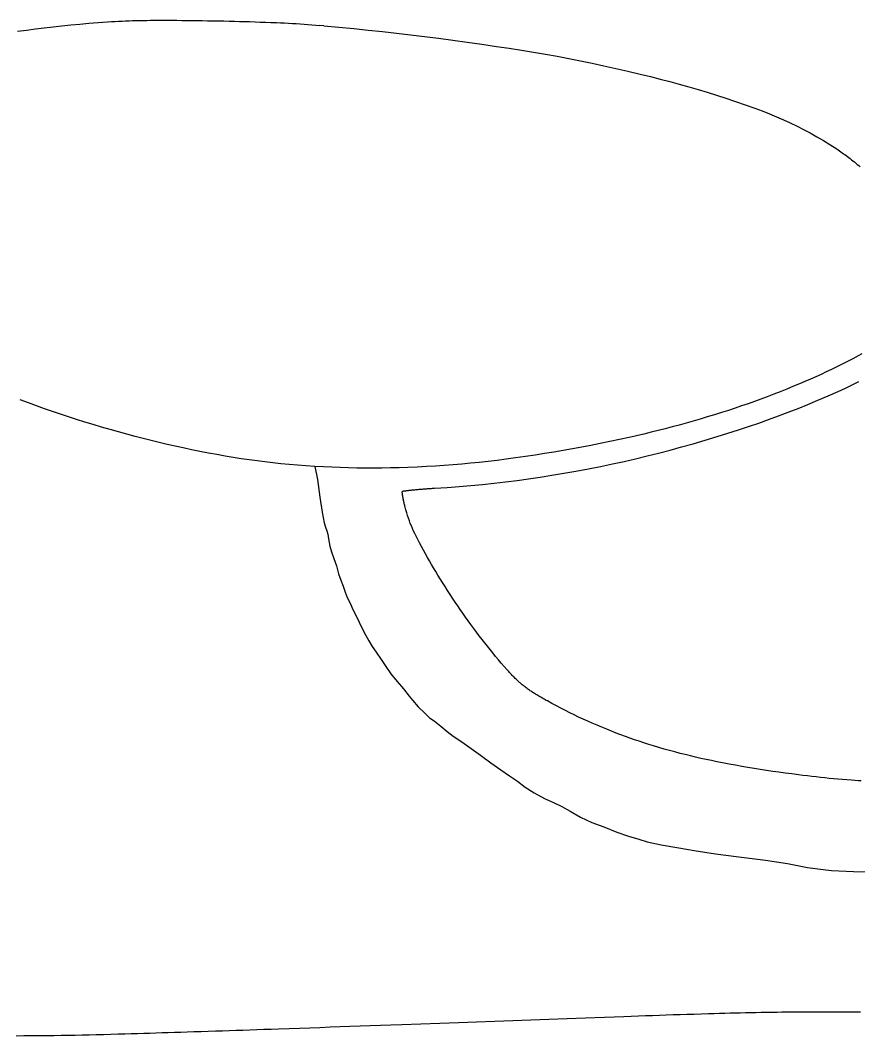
# Model space of a CAD drawing. Extents: x 0 to 1024, y 0 to 751.
# Drawn here: x 390.6 to 706.5, y 0.2 to 382.6 of the extents above; entities that cross this region are included whole.
import ezdxf

# ---------------------------------------------------------------- set-up
doc = ezdxf.new("R2010")
doc.units = 0

msp = doc.modelspace()

# ---------------------------------------------------------------- linework, layer by layer
for p, q in [((428.95, 382.3), (430.27, 382.35)), ((430.27, 382.35), (431.58, 382.41)), ((431.58, 382.41), (432.89, 382.45)), ((432.89, 382.45), (434.21, 382.48)), ((434.21, 382.48), (435.54, 382.51)), ((435.54, 382.51), (436.89, 382.54)), ((436.89, 382.54), (438.27, 382.55)), ((438.27, 382.55), (439.67, 382.56)), ((439.67, 382.56), (441.71, 382.57)), ((441.71, 382.57), (443.71, 382.57)), ((443.71, 382.57), (445.67, 382.57)), ((445.67, 382.57), (447.61, 382.56)), ((447.61, 382.56), (449.52, 382.56)), ((449.52, 382.56), (451.43, 382.55)), ((451.43, 382.55), (453.34, 382.53)), ((453.34, 382.53), (455.25, 382.51)), ((455.25, 382.51), (457.19, 382.49)), ((457.19, 382.49), (459.15, 382.46)), ((459.15, 382.46), (461.14, 382.43)), ((461.14, 382.43), (463.18, 382.39)), ((463.18, 382.39), (465.26, 382.36)), ((465.26, 382.36), (467.29, 382.31)), ((389.51, 378.43), (392.92, 378.9)), ((392.92, 378.9), (396.29, 379.35)), ((396.29, 379.35), (399.62, 379.76)), ((399.62, 379.76), (402.95, 380.15)), ((402.95, 380.15), (406.28, 380.51)), ((406.28, 380.51), (409.62, 380.85)), ((409.62, 380.85), (413, 381.16)), ((413, 381.16), (416.43, 381.45)), ((416.43, 381.45), (419.93, 381.72)), ((419.93, 381.72), (423.5, 381.98)), ((423.5, 381.98), (424.9, 382.07)), ((424.9, 382.07), (426.27, 382.15)), ((426.27, 382.15), (427.62, 382.23)), ((427.62, 382.23), (428.95, 382.3)), ((467.29, 382.31), (469.28, 382.27)), ((469.28, 382.27), (471.25, 382.22)), ((471.25, 382.22), (473.2, 382.17)), ((473.2, 382.17), (475.13, 382.12)), ((475.13, 382.12), (477.07, 382.06)), ((477.07, 382.06), (479.02, 382)), ((479.02, 382), (480.98, 381.93)), ((480.98, 381.93), (482.98, 381.86)), ((482.98, 381.86), (485.01, 381.78)), ((485.01, 381.78), (487.08, 381.7)), ((487.08, 381.7), (488.64, 381.63)), ((488.64, 381.63), (490.16, 381.56)), ((490.16, 381.56), (491.66, 381.49)), ((491.66, 381.49), (493.13, 381.41)), ((493.13, 381.41), (494.59, 381.32)), ((494.59, 381.32), (496.05, 381.23)), ((496.05, 381.23), (497.5, 381.13)), ((497.5, 381.13), (498.96, 381.02)), ((498.96, 381.02), (500.43, 380.91)), ((500.43, 380.91), (501.93, 380.79)), ((501.93, 380.79), (503.45, 380.66)), ((505, 380.52), (503.45, 380.66)), ((505, 380.52), (510.67, 379.98)), ((510.67, 379.98), (516.21, 379.44)), ((516.21, 379.44), (521.64, 378.88)), ((521.64, 378.88), (527.01, 378.31)), ((527.01, 378.31), (532.31, 377.72)), ((532.31, 377.72), (537.6, 377.1)), ((537.6, 377.1), (542.87, 376.46)), ((542.87, 376.46), (548.17, 375.79)), ((548.17, 375.79), (553.52, 375.09)), ((553.52, 375.09), (558.94, 374.35)), ((558.94, 374.35), (564.45, 373.57)), ((564.45, 373.57), (570.08, 372.76)), ((570.08, 372.76), (574.81, 372.05)), ((574.81, 372.05), (579.44, 371.33)), ((579.44, 371.33), (583.97, 370.58)), ((583.97, 370.58), (588.44, 369.81)), ((588.44, 369.81), (592.86, 369.01)), ((592.86, 369.01), (597.26, 368.18)), ((597.26, 368.18), (601.64, 367.32)), ((601.64, 367.32), (606.04, 366.41)), ((606.04, 366.41), (610.48, 365.47)), ((610.48, 365.47), (614.97, 364.47)), ((614.97, 364.47), (619.53, 363.42)), ((619.53, 363.42), (624.18, 362.32)), ((624.18, 362.32), (627.99, 361.39)), ((627.99, 361.39), (631.7, 360.46)), ((631.7, 360.46), (635.33, 359.5)), ((635.33, 359.5), (638.91, 358.53)), ((638.91, 358.53), (642.45, 357.53)), ((642.45, 357.53), (645.95, 356.51)), ((645.95, 356.51), (649.45, 355.45)), ((649.45, 355.45), (652.96, 354.35)), ((652.96, 354.35), (656.48, 353.2)), ((656.48, 353.2), (660.05, 352.01)), ((660.05, 352.01), (663.67, 350.77)), ((663.67, 350.77), (667.36, 349.46)), ((667.36, 349.46), (670.17, 348.43)), ((670.17, 348.43), (672.91, 347.37)), ((672.91, 347.37), (675.57, 346.28)), ((675.57, 346.28), (678.18, 345.15)), ((678.18, 345.15), (680.74, 343.97)), ((680.74, 343.97), (683.26, 342.75)), ((683.26, 342.75), (685.76, 341.48)), ((685.76, 341.48), (688.24, 340.15)), ((688.24, 340.15), (690.71, 338.75)), ((690.71, 338.75), (693.19, 337.29)), ((693.19, 337.29), (695.69, 335.75)), ((695.69, 335.75), (698.21, 334.13)), ((698.21, 334.13), (698.76, 333.77)), ((698.76, 333.77), (699.29, 333.41)), ((699.29, 333.41), (699.81, 333.06)), ((699.81, 333.06), (700.32, 332.7)), ((700.32, 332.7), (700.83, 332.35)), ((700.83, 332.35), (701.32, 331.99)), ((701.32, 331.99), (701.82, 331.63)), ((701.82, 331.63), (702.31, 331.26)), ((702.31, 331.26), (702.8, 330.88)), ((702.8, 330.88), (703.3, 330.49)), ((703.3, 330.49), (703.81, 330.09)), ((703.81, 330.09), (704.32, 329.68)), ((704.32, 329.68), (704.88, 329.22)), ((704.88, 329.22), (705.43, 328.77)), ((705.43, 328.77), (705.97, 328.32)), ((705.97, 328.32), (706.5, 327.88)), ((706.5, 327.88), (707.02, 327.43)), ((706.32, 256.21), (704.25, 255.12)), ((707.68, 256.95), (706.32, 256.21)), ((700.22, 253.05), (698.24, 252.07)), ((702.23, 254.07), (700.22, 253.05)), ((704.25, 255.12), (702.23, 254.07)), ((692.32, 249.25), (690.32, 248.34)), ((694.3, 250.17), (692.32, 249.25)), ((696.27, 251.11), (694.3, 250.17)), ((698.24, 252.07), (696.27, 251.11)), ((681.98, 244.75), (679.44, 243.72)), ((684.14, 245.65), (681.98, 244.75)), ((686.24, 246.55), (684.14, 245.65)), ((688.3, 247.44), (686.24, 246.55)), ((690.32, 248.34), (688.3, 247.44)), ((701.47, 244.05), (704.03, 245.3)), ((704.03, 245.3), (706.52, 246.61)), ((674.49, 241.76), (672.06, 240.83)), ((676.95, 242.72), (674.49, 241.76)), ((679.44, 243.72), (676.95, 242.72)), ((691.13, 239.52), (694.94, 241.14)), ((694.94, 241.14), (698.81, 242.83)), ((698.81, 242.83), (701.47, 244.05)), ((393.63, 238.49), (390.51, 239.64)), ((396.7, 237.38), (393.63, 238.49)), ((399.73, 236.3), (396.7, 237.38)), ((662.38, 237.35), (659.91, 236.52)), ((664.81, 238.19), (662.38, 237.35)), ((667.23, 239.05), (664.81, 238.19)), ((669.64, 239.92), (667.23, 239.05)), ((672.06, 240.83), (669.64, 239.92)), ((683.66, 236.46), (687.38, 237.96)), ((687.38, 237.96), (691.13, 239.52)), ((402.75, 235.26), (399.73, 236.3)), ((405.75, 234.24), (402.75, 235.26)), ((408.77, 233.25), (405.75, 234.24)), ((411.8, 232.27), (408.77, 233.25)), ((652.22, 234.06), (649.45, 233.22)), ((654.84, 234.88), (652.22, 234.06)), ((657.4, 235.7), (654.84, 234.88)), ((659.91, 236.52), (657.4, 235.7)), ((672.56, 232.26), (676.27, 233.62)), ((676.27, 233.62), (679.97, 235.02)), ((679.97, 235.02), (683.66, 236.46)), ((414.88, 231.31), (411.8, 232.27)), ((418, 230.36), (414.88, 231.31)), ((421.18, 229.41), (418, 230.36)), ((424.44, 228.46), (421.18, 229.41)), ((636.2, 229.46), (633.58, 228.77)), ((638.81, 230.16), (636.2, 229.46)), ((641.43, 230.88), (638.81, 230.16)), ((644.07, 231.63), (641.43, 230.88)), ((646.74, 232.41), (644.07, 231.63)), ((649.45, 233.22), (646.74, 232.41)), ((661.17, 228.35), (665.03, 229.63)), ((665.03, 229.63), (668.82, 230.93)), ((668.82, 230.93), (672.56, 232.26)), ((427.63, 227.56), (424.44, 228.46)), ((430.75, 226.7), (427.63, 227.56)), ((433.82, 225.87), (430.75, 226.7)), ((436.85, 225.08), (433.82, 225.87)), ((622.82, 226.16), (620, 225.52)), ((625.58, 226.8), (622.82, 226.16)), ((628.29, 227.45), (625.58, 226.8)), ((630.95, 228.1), (628.29, 227.45)), ((633.58, 228.77), (630.95, 228.1)), ((648.64, 224.46), (653.2, 225.84)), ((653.2, 225.84), (657.24, 227.09)), ((657.24, 227.09), (661.17, 228.35)), ((439.86, 224.32), (436.85, 225.08)), ((442.87, 223.59), (439.86, 224.32)), ((445.88, 222.89), (442.87, 223.59)), ((448.91, 222.2), (445.88, 222.89)), ((451.97, 221.54), (448.91, 222.2)), ((602.13, 221.82), (598.66, 221.18)), ((605.62, 222.49), (602.13, 221.82)), ((609.13, 223.19), (605.62, 222.49)), ((612.69, 223.93), (609.13, 223.19)), ((616.31, 224.7), (612.69, 223.93)), ((620, 225.52), (616.31, 224.7)), ((635.41, 220.73), (639.77, 221.91)), ((639.77, 221.91), (644.17, 223.16)), ((644.17, 223.16), (648.64, 224.46)), ((455.08, 220.88), (451.97, 221.54)), ((458.25, 220.24), (455.08, 220.88)), ((461.5, 219.61), (458.25, 220.24)), ((464.66, 219.02), (461.5, 219.61)), ((467.76, 218.47), (464.66, 219.02)), ((470.8, 217.96), (467.76, 218.47)), ((473.81, 217.49), (470.8, 217.96)), ((580.9, 218.3), (577.15, 217.77)), ((584.56, 218.85), (580.9, 218.3)), ((588.14, 219.4), (584.56, 218.85)), ((591.68, 219.97), (588.14, 219.4)), ((595.18, 220.57), (591.68, 219.97)), ((598.66, 221.18), (595.18, 220.57)), ((622.45, 217.5), (626.77, 218.53)), ((626.77, 218.53), (631.09, 219.61)), ((631.09, 219.61), (635.41, 220.73)), ((476.8, 217.05), (473.81, 217.49)), ((479.78, 216.65), (476.8, 217.05)), ((482.76, 216.27), (479.78, 216.65)), ((485.76, 215.93), (482.76, 216.27)), ((488.79, 215.62), (485.76, 215.93)), ((491.87, 215.34), (488.79, 215.62)), ((495, 215.07), (491.87, 215.34)), ((498.21, 214.84), (495, 215.07)), ((501.54, 214.62), (498.21, 214.84)), ((504.8, 214.43), (501.54, 214.62)), ((501.54, 214.62), (502.61, 209.64)), ((508.01, 214.27), (504.8, 214.43)), ((511.17, 214.15), (508.01, 214.27)), ((514.3, 214.05), (511.17, 214.15)), ((533.32, 214.11), (530.05, 214.02)), ((536.66, 214.22), (533.32, 214.11)), ((540.18, 214.36), (536.66, 214.22)), ((543.63, 214.53), (540.18, 214.36)), ((547.02, 214.72), (543.63, 214.53)), ((550.36, 214.94), (547.02, 214.72)), ((553.66, 215.18), (550.36, 214.94)), ((556.95, 215.46), (553.66, 215.18)), ((560.24, 215.76), (556.95, 215.46)), ((563.53, 216.1), (560.24, 215.76)), ((566.86, 216.46), (563.53, 216.1)), ((570.23, 216.86), (566.86, 216.46)), ((573.65, 217.3), (570.23, 216.86)), ((577.15, 217.77), (573.65, 217.3)), ((604.63, 213.72), (609.2, 214.62)), ((609.2, 214.62), (613.68, 215.55)), ((613.68, 215.55), (618.09, 216.5)), ((618.09, 216.5), (622.45, 217.5)), ((517.42, 213.99), (514.3, 214.05)), ((520.54, 213.95), (517.42, 213.99)), ((523.68, 213.95), (520.54, 213.95)), ((526.84, 213.97), (523.68, 213.95)), ((530.05, 214.02), (526.84, 213.97)), ((582.09, 209.9), (586.45, 210.55)), ((586.45, 210.55), (590.87, 211.25)), ((590.87, 211.25), (595.37, 212.02)), ((595.37, 212.02), (599.95, 212.84)), ((599.95, 212.84), (604.63, 213.72)), ((502.61, 209.64), (503.39, 203.06)), ((546.72, 206.4), (551.37, 206.69)), ((551.37, 206.69), (555.91, 207.02)), ((555.91, 207.02), (560.37, 207.39)), ((560.37, 207.39), (564.77, 207.8)), ((564.77, 207.8), (569.12, 208.26)), ((569.12, 208.26), (573.44, 208.75)), ((573.44, 208.75), (577.76, 209.3)), ((577.76, 209.3), (582.09, 209.9)), ((503.39, 203.06), (504.37, 197.4)), ((534.49, 204.81), (534.5, 204.85)), ((534.49, 204.78), (534.49, 204.81)), ((534.49, 204.74), (534.49, 204.78)), ((534.49, 204.7), (534.49, 204.74)), ((534.5, 204.66), (534.49, 204.7)), ((534.5, 204.89), (534.51, 204.92)), ((534.5, 204.85), (534.5, 204.89)), ((534.52, 204.53), (534.5, 204.66)), ((534.51, 204.92), (534.52, 204.96)), ((534.52, 204.96), (534.53, 205)), ((534.54, 204.4), (534.52, 204.53)), ((534.53, 205), (534.55, 205.03)), ((534.56, 204.27), (534.54, 204.4)), ((534.55, 205.03), (534.57, 205.07)), ((534.57, 204.15), (534.56, 204.27)), ((534.57, 205.07), (534.59, 205.1)), ((534.59, 204.02), (534.57, 204.15)), ((534.59, 205.1), (534.61, 205.14)), ((534.61, 203.9), (534.59, 204.02)), ((534.61, 205.14), (534.63, 205.17)), ((534.63, 203.78), (534.61, 203.9)), ((534.63, 205.17), (534.66, 205.2)), ((534.65, 203.65), (534.63, 203.78)), ((534.67, 203.53), (534.65, 203.65)), ((534.66, 205.2), (534.69, 205.23)), ((534.69, 203.4), (534.67, 203.53)), ((534.69, 205.23), (534.72, 205.26)), ((534.71, 203.28), (534.69, 203.4)), ((534.74, 203.14), (534.71, 203.28)), ((534.72, 205.26), (534.75, 205.28)), ((534.76, 202.99), (534.74, 203.14)), ((534.75, 205.28), (534.78, 205.3)), ((534.79, 202.83), (534.76, 202.99)), ((534.78, 205.3), (534.82, 205.32)), ((534.82, 202.68), (534.79, 202.83)), ((534.82, 205.32), (534.86, 205.33)), ((534.85, 202.53), (534.82, 202.68)), ((534.86, 205.33), (534.9, 205.34)), ((534.9, 205.34), (534.94, 205.35)), ((534.94, 205.35), (534.98, 205.36)), ((534.98, 205.36), (535.27, 205.39)), ((535.27, 205.39), (535.55, 205.43)), ((535.55, 205.43), (535.82, 205.46)), ((535.82, 205.46), (536.1, 205.49)), ((536.1, 205.49), (536.37, 205.52)), ((536.37, 205.52), (536.64, 205.55)), ((536.64, 205.55), (536.9, 205.58)), ((536.9, 205.58), (537.17, 205.61)), ((537.17, 205.61), (537.45, 205.64)), ((537.45, 205.64), (537.72, 205.67)), ((537.72, 205.67), (538.01, 205.7)), ((538.01, 205.7), (538.29, 205.73)), ((538.29, 205.73), (538.63, 205.77)), ((538.63, 205.77), (538.96, 205.8)), ((538.96, 205.8), (539.28, 205.83)), ((539.28, 205.83), (539.6, 205.86)), ((539.6, 205.86), (539.92, 205.89)), ((539.92, 205.89), (540.23, 205.92)), ((540.23, 205.92), (540.55, 205.95)), ((540.55, 205.95), (540.86, 205.98)), ((540.86, 205.98), (541.18, 206.01)), ((541.18, 206.01), (541.51, 206.03)), ((541.51, 206.03), (541.84, 206.06)), ((541.84, 206.06), (542.18, 206.09)), ((542.18, 206.09), (542.57, 206.12)), ((542.57, 206.12), (542.95, 206.15)), ((542.95, 206.15), (543.33, 206.18)), ((543.33, 206.18), (543.71, 206.2)), ((543.71, 206.2), (544.08, 206.23)), ((544.08, 206.23), (544.45, 206.25)), ((544.45, 206.25), (544.81, 206.28)), ((544.81, 206.28), (545.18, 206.3)), ((545.18, 206.3), (545.56, 206.33)), ((545.56, 206.33), (545.94, 206.35)), ((545.94, 206.35), (546.32, 206.37)), ((546.32, 206.37), (546.72, 206.4)), ((534.88, 202.38), (534.85, 202.53)), ((534.9, 202.23), (534.88, 202.38)), ((534.93, 202.08), (534.9, 202.23)), ((534.96, 201.94), (534.93, 202.08)), ((535, 201.79), (534.96, 201.94)), ((535.03, 201.64), (535, 201.79)), ((535.06, 201.48), (535.03, 201.64)), ((535.1, 201.32), (535.06, 201.48)), ((535.14, 201.15), (535.1, 201.32)), ((535.18, 200.97), (535.14, 201.15)), ((535.22, 200.8), (535.18, 200.97)), ((535.25, 200.63), (535.22, 200.8)), ((535.29, 200.47), (535.25, 200.63)), ((535.33, 200.3), (535.29, 200.47)), ((535.37, 200.14), (535.33, 200.3)), ((535.42, 199.97), (535.37, 200.14)), ((535.46, 199.8), (535.42, 199.97)), ((535.5, 199.63), (535.46, 199.8)), ((535.54, 199.46), (535.5, 199.63)), ((535.59, 199.28), (535.54, 199.46)), ((535.88, 198.2), (535.59, 199.28)), ((504.37, 197.4), (505.05, 193.36)), ((536.18, 197.15), (535.88, 198.2)), ((536.5, 196.13), (536.18, 197.15)), ((536.83, 195.12), (536.5, 196.13)), ((537.18, 194.13), (536.83, 195.12)), ((505.05, 193.36), (505.64, 191.75)), ((505.64, 191.75), (506.03, 190.38)), ((537.54, 193.15), (537.18, 194.13)), ((537.93, 192.18), (537.54, 193.15)), ((538.34, 191.22), (537.93, 192.18)), ((538.77, 190.25), (538.34, 191.22)), ((506.03, 190.38), (506.46, 189.07)), ((506.46, 189.07), (506.72, 187.3)), ((539.23, 189.28), (538.77, 190.25)), ((539.71, 188.3), (539.23, 189.28)), ((540.22, 187.3), (539.71, 188.3)), ((506.72, 187.3), (507.22, 184.52)), ((507.22, 184.52), (507.81, 182.49)), ((540.99, 185.85), (540.22, 187.3)), ((541.75, 184.44), (540.99, 185.85)), ((542.51, 183.05), (541.75, 184.44)), ((507.81, 182.49), (508.74, 179.97)), ((508.74, 179.97), (509.67, 177.19)), ((543.26, 181.69), (542.51, 183.05)), ((544.02, 180.35), (543.26, 181.69)), ((544.78, 179.01), (544.02, 180.35)), ((509.67, 177.19), (510.51, 174.15)), ((545.55, 177.69), (544.78, 179.01)), ((546.33, 176.36), (545.55, 177.69)), ((547.13, 175.02), (546.33, 176.36)), ((510.51, 174.15), (511.35, 171.79)), ((547.95, 173.67), (547.13, 175.02)), ((548.79, 172.3), (547.95, 173.67)), ((549.66, 170.91), (548.79, 172.3)), ((511.35, 171.79), (512.19, 169.52)), ((512.19, 169.52), (512.95, 167.24)), ((550.64, 169.37), (549.66, 170.91)), ((551.6, 167.87), (550.64, 169.37)), ((512.95, 167.24), (513.8, 165.22)), ((513.8, 165.22), (514.98, 162.86)), ((552.55, 166.39), (551.6, 167.87)), ((553.5, 164.95), (552.55, 166.39)), ((554.45, 163.53), (553.5, 164.95)), ((514.98, 162.86), (515.82, 160.92)), ((515.82, 160.92), (517.17, 158.31)), ((555.4, 162.11), (554.45, 163.53)), ((556.37, 160.71), (555.4, 162.11)), ((557.35, 159.3), (556.37, 160.71)), ((517.17, 158.31), (518.26, 155.95)), ((558.34, 157.89), (557.35, 159.3)), ((559.36, 156.47), (558.34, 157.89)), ((518.26, 155.95), (519.53, 153.34)), ((519.53, 153.34), (520.62, 151.15)), ((560.41, 155.02), (559.36, 156.47)), ((561.49, 153.55), (560.41, 155.02)), ((562.53, 152.15), (561.49, 153.55)), ((520.62, 151.15), (521.97, 148.96)), ((563.55, 150.79), (562.53, 152.15)), ((564.57, 149.46), (563.55, 150.79)), ((565.58, 148.16), (564.57, 149.46)), ((521.97, 148.96), (523.23, 146.77)), ((523.23, 146.77), (524.67, 144.66)), ((566.59, 146.88), (565.58, 148.16)), ((567.61, 145.61), (566.59, 146.88)), ((568.64, 144.34), (567.61, 145.61)), ((524.67, 144.66), (526.6, 141.88)), ((526.6, 141.88), (528.29, 139.27)), ((569.68, 143.08), (568.64, 144.34)), ((570.74, 141.82), (569.68, 143.08)), ((571.82, 140.55), (570.74, 141.82)), ((528.29, 139.27), (530.23, 136.49)), ((572.94, 139.26), (571.82, 140.55)), ((574.08, 137.95), (572.94, 139.26)), ((574.36, 137.64), (574.08, 137.95)), ((530.23, 136.49), (532.59, 133.62)), ((574.63, 137.34), (574.36, 137.64)), ((574.9, 137.04), (574.63, 137.34)), ((575.16, 136.75), (574.9, 137.04)), ((575.43, 136.47), (575.16, 136.75)), ((575.69, 136.19), (575.43, 136.47)), ((575.96, 135.91), (575.69, 136.19)), ((576.23, 135.63), (575.96, 135.91)), ((576.51, 135.35), (576.23, 135.63)), ((576.79, 135.07), (576.51, 135.35)), ((577.08, 134.79), (576.79, 135.07)), ((577.38, 134.5), (577.08, 134.79)), ((577.64, 134.24), (577.38, 134.5)), ((577.91, 133.99), (577.64, 134.24)), ((578.17, 133.75), (577.91, 133.99)), ((532.59, 133.62), (534.95, 130.84)), ((534.95, 130.84), (537.05, 128.06)), ((578.43, 133.51), (578.17, 133.75)), ((578.69, 133.28), (578.43, 133.51)), ((578.95, 133.05), (578.69, 133.28)), ((579.22, 132.82), (578.95, 133.05)), ((579.48, 132.6), (579.22, 132.82)), ((579.75, 132.38), (579.48, 132.6)), ((580.03, 132.15), (579.75, 132.38)), ((580.32, 131.93), (580.03, 132.15)), ((580.61, 131.7), (580.32, 131.93)), ((580.92, 131.46), (580.61, 131.7)), ((581.23, 131.22), (580.92, 131.46)), ((581.54, 131), (581.23, 131.22)), ((581.84, 130.78), (581.54, 131)), ((582.14, 130.56), (581.84, 130.78)), ((582.44, 130.35), (582.14, 130.56)), ((582.74, 130.14), (582.44, 130.35)), ((583.05, 129.93), (582.74, 130.14)), ((537.05, 128.06), (538.4, 126.54)), ((538.4, 126.54), (540.51, 124.01)), ((583.36, 129.73), (583.05, 129.93)), ((583.68, 129.52), (583.36, 129.73)), ((584.01, 129.31), (583.68, 129.52)), ((584.34, 129.1), (584.01, 129.31)), ((584.75, 128.85), (584.34, 129.1)), ((585.16, 128.6), (584.75, 128.85)), ((585.56, 128.36), (585.16, 128.6)), ((585.95, 128.12), (585.56, 128.36)), ((586.35, 127.88), (585.95, 128.12)), ((586.74, 127.65), (586.35, 127.88)), ((587.13, 127.42), (586.74, 127.65)), ((587.53, 127.2), (587.13, 127.42)), ((587.93, 126.97), (587.53, 127.2)), ((588.34, 126.74), (587.93, 126.97)), ((588.75, 126.51), (588.34, 126.74)), ((589.18, 126.27), (588.75, 126.51)), ((590.92, 125.32), (589.18, 126.27)), ((540.51, 124.01), (543.04, 121.74)), ((592.63, 124.41), (590.92, 125.32)), ((594.31, 123.53), (592.63, 124.41)), ((595.98, 122.67), (594.31, 123.53)), ((597.65, 121.84), (595.98, 122.67)), ((543.04, 121.74), (544.8, 119.89)), ((544.8, 119.89), (546.49, 118.79)), ((546.49, 118.79), (549.1, 116.77)), ((599.31, 121.03), (597.65, 121.84)), ((600.98, 120.24), (599.31, 121.03)), ((602.67, 119.46), (600.98, 120.24)), ((604.38, 118.68), (602.67, 119.46)), ((606.12, 117.91), (604.38, 118.68)), ((549.1, 116.77), (551.38, 114.83)), ((551.38, 114.83), (553.74, 112.98)), ((607.9, 117.15), (606.12, 117.91)), ((609.73, 116.38), (607.9, 117.15)), ((611.55, 115.62), (609.73, 116.38)), ((613.34, 114.9), (611.55, 115.62)), ((615.1, 114.21), (613.34, 114.9)), ((553.74, 112.98), (556.94, 110.95)), ((556.94, 110.95), (560.48, 108.43)), ((616.85, 113.55), (615.1, 114.21)), ((618.59, 112.9), (616.85, 113.55)), ((620.32, 112.28), (618.59, 112.9)), ((622.06, 111.67), (620.32, 112.28)), ((623.82, 111.08), (622.06, 111.67)), ((625.59, 110.5), (623.82, 111.08)), ((560.48, 108.43), (564.02, 105.9)), ((627.4, 109.92), (625.59, 110.5)), ((629.24, 109.36), (627.4, 109.92)), ((631.13, 108.79), (629.24, 109.36)), ((633.2, 108.19), (631.13, 108.79)), ((635.22, 107.62), (633.2, 108.19)), ((637.21, 107.08), (635.22, 107.62)), ((639.18, 106.56), (637.21, 107.08)), ((564.02, 105.9), (567.89, 102.95)), ((641.13, 106.06), (639.18, 106.56)), ((643.08, 105.58), (641.13, 106.06)), ((645.03, 105.12), (643.08, 105.58)), ((647, 104.67), (645.03, 105.12)), ((648.99, 104.23), (647, 104.67)), ((651.01, 103.81), (648.99, 104.23)), ((653.07, 103.39), (651.01, 103.81)), ((655.17, 102.99), (653.07, 103.39)), ((567.89, 102.95), (571.68, 100.34)), ((571.68, 100.34), (574.97, 98.06)), ((657.64, 102.52), (655.17, 102.99)), ((660.06, 102.08), (657.64, 102.52)), ((662.44, 101.66), (660.06, 102.08)), ((664.79, 101.25), (662.44, 101.66)), ((667.11, 100.86), (664.79, 101.25)), ((669.43, 100.49), (667.11, 100.86)), ((671.75, 100.13), (669.43, 100.49)), ((674.09, 99.78), (671.75, 100.13)), ((676.44, 99.44), (674.09, 99.78)), ((678.84, 99.1), (676.44, 99.44)), ((574.97, 98.06), (577.92, 96.04)), ((577.92, 96.04), (580.79, 93.76)), ((681.27, 98.78), (678.84, 99.1)), ((683.77, 98.45), (681.27, 98.78)), ((685.5, 98.24), (683.77, 98.45)), ((687.19, 98.03), (685.5, 98.24)), ((688.85, 97.84), (687.19, 98.03)), ((690.5, 97.65), (688.85, 97.84)), ((692.13, 97.47), (690.5, 97.65)), ((693.75, 97.3), (692.13, 97.47)), ((695.37, 97.14), (693.75, 97.3)), ((697, 96.99), (695.37, 97.14)), ((698.64, 96.84), (697, 96.99)), ((700.31, 96.7), (698.64, 96.84)), ((702.02, 96.56), (700.31, 96.7)), ((703.75, 96.42), (702.02, 96.56)), ((705.02, 96.33), (703.75, 96.42)), ((706.27, 96.25), (705.02, 96.33)), ((707.49, 96.19), (706.27, 96.25)), ((580.79, 93.76), (584.16, 91.66)), ((584.16, 91.66), (588.12, 89.55)), ((588.12, 89.55), (591.49, 88.03)), ((591.49, 88.03), (594.6, 86.52)), ((594.6, 86.52), (597.81, 84.75)), ((597.81, 84.75), (601.68, 82.56)), ((601.68, 82.56), (605.9, 80.53)), ((605.9, 80.53), (610.45, 78.85)), ((610.45, 78.85), (615.33, 76.83)), ((615.33, 76.83), (619.8, 75.31)), ((619.8, 75.31), (623.68, 74.3)), ((623.68, 74.3), (626.79, 73.29)), ((626.79, 73.29), (632.02, 72.11)), ((632.02, 72.11), (638.76, 70.93)), ((638.76, 70.93), (644.49, 70)), ((644.49, 70), (652.49, 68.74)), ((652.49, 68.74), (661.34, 67.64)), ((661.34, 67.64), (671.37, 66.38)), ((671.37, 66.38), (679.71, 65.03)), ((679.71, 65.03), (687.21, 63.6)), ((687.21, 63.6), (693.11, 62.84)), ((693.11, 62.84), (696.23, 62.5)), ((696.23, 62.5), (704.57, 62.08)), ((704.57, 62.08), (717.04, 61.91)), ((620.77, 7.62), (623.49, 7.72)), ((623.49, 7.72), (626.15, 7.81)), ((626.15, 7.81), (628.78, 7.9)), ((628.78, 7.9), (631.38, 7.99)), ((631.38, 7.99), (633.97, 8.08)), ((633.97, 8.08), (636.56, 8.16)), ((636.56, 8.16), (639.17, 8.25)), ((639.17, 8.25), (641.79, 8.33)), ((641.79, 8.33), (644.46, 8.41)), ((644.46, 8.41), (647.17, 8.5)), ((647.17, 8.5), (649.95, 8.58)), ((649.95, 8.58), (652.02, 8.64)), ((652.02, 8.64), (654.05, 8.7)), ((654.05, 8.7), (656.05, 8.75)), ((656.05, 8.75), (658.01, 8.8)), ((658.01, 8.8), (659.96, 8.85)), ((659.96, 8.85), (661.9, 8.9)), ((661.9, 8.9), (663.84, 8.94)), ((663.84, 8.94), (665.79, 8.98)), ((665.79, 8.98), (667.76, 9.02)), ((667.76, 9.02), (669.75, 9.05)), ((669.75, 9.05), (671.78, 9.09)), ((671.78, 9.09), (673.86, 9.12)), ((673.86, 9.12), (675.72, 9.15)), ((675.72, 9.15), (677.54, 9.17)), ((677.54, 9.17), (679.33, 9.19)), ((679.33, 9.19), (681.1, 9.21)), ((681.1, 9.21), (682.84, 9.23)), ((682.84, 9.23), (684.58, 9.24)), ((684.58, 9.24), (686.32, 9.25)), ((686.32, 9.25), (688.07, 9.26)), ((688.07, 9.26), (689.83, 9.26)), ((689.83, 9.26), (691.62, 9.26)), ((691.62, 9.26), (693.44, 9.26)), ((693.44, 9.26), (695.3, 9.26)), ((695.3, 9.26), (697.36, 9.25)), ((697.36, 9.25), (699.37, 9.25)), ((699.37, 9.25), (701.35, 9.24)), ((701.35, 9.24), (703.3, 9.23)), ((703.3, 9.23), (705.23, 9.21)), ((705.23, 9.21), (707.15, 9.2)), ((514.81, 3.79), (518.59, 3.92)), ((518.59, 3.92), (522.42, 4.05)), ((522.42, 4.05), (526.29, 4.19)), ((526.29, 4.19), (530.24, 4.33)), ((530.24, 4.33), (534.29, 4.47)), ((534.29, 4.47), (541.56, 4.73)), ((541.56, 4.73), (548.67, 4.99)), ((548.67, 4.99), (555.65, 5.24)), ((555.65, 5.24), (562.53, 5.49)), ((562.53, 5.49), (569.35, 5.74)), ((569.35, 5.74), (576.13, 5.98)), ((576.13, 5.98), (582.92, 6.23)), ((582.92, 6.23), (589.74, 6.48)), ((589.74, 6.48), (596.62, 6.73)), ((596.62, 6.73), (603.6, 6.99)), ((603.6, 6.99), (610.72, 7.25)), ((610.72, 7.25), (618, 7.52)), ((618, 7.52), (620.77, 7.62)), ((388.98, 0.24), (391.96, 0.26)), ((391.96, 0.26), (395, 0.28)), ((395, 0.28), (397.82, 0.3)), ((397.82, 0.3), (400.58, 0.33)), ((400.58, 0.33), (403.29, 0.37)), ((403.29, 0.37), (405.97, 0.4)), ((405.97, 0.4), (408.62, 0.44)), ((408.62, 0.44), (411.25, 0.49)), ((411.25, 0.49), (413.89, 0.54)), ((413.89, 0.54), (416.54, 0.6)), ((416.54, 0.6), (419.21, 0.66)), ((419.21, 0.66), (421.92, 0.73)), ((421.92, 0.73), (424.68, 0.8)), ((424.68, 0.8), (427.5, 0.88)), ((427.5, 0.88), (429.97, 0.96)), ((429.97, 0.96), (432.38, 1.03)), ((432.38, 1.03), (434.75, 1.1)), ((434.75, 1.1), (437.09, 1.17)), ((437.09, 1.17), (439.41, 1.24)), ((439.41, 1.24), (441.71, 1.31)), ((441.71, 1.31), (444.02, 1.39)), ((444.02, 1.39), (446.33, 1.46)), ((446.33, 1.46), (448.67, 1.53)), ((448.67, 1.53), (451.04, 1.61)), ((451.04, 1.61), (453.46, 1.69)), ((453.46, 1.69), (455.92, 1.77)), ((455.92, 1.77), (458.7, 1.86)), ((458.7, 1.86), (461.41, 1.95)), ((461.41, 1.95), (464.08, 2.03)), ((464.08, 2.03), (466.71, 2.12)), ((466.71, 2.12), (469.31, 2.21)), ((469.31, 2.21), (471.9, 2.29)), ((471.9, 2.29), (474.49, 2.38)), ((474.49, 2.38), (477.1, 2.47)), ((477.1, 2.47), (479.73, 2.56)), ((479.73, 2.56), (482.39, 2.65)), ((482.39, 2.65), (485.1, 2.75)), ((485.1, 2.75), (487.88, 2.84)), ((487.88, 2.84), (491.9, 2.98)), ((491.9, 2.98), (495.83, 3.12)), ((495.83, 3.12), (499.7, 3.26)), ((499.7, 3.26), (503.51, 3.39)), ((503.51, 3.39), (507.29, 3.52)), ((507.29, 3.52), (511.05, 3.65)), ((511.05, 3.65), (514.81, 3.79))]:
    msp.add_line(p, q)

doc.saveas('drawing.dxf')
